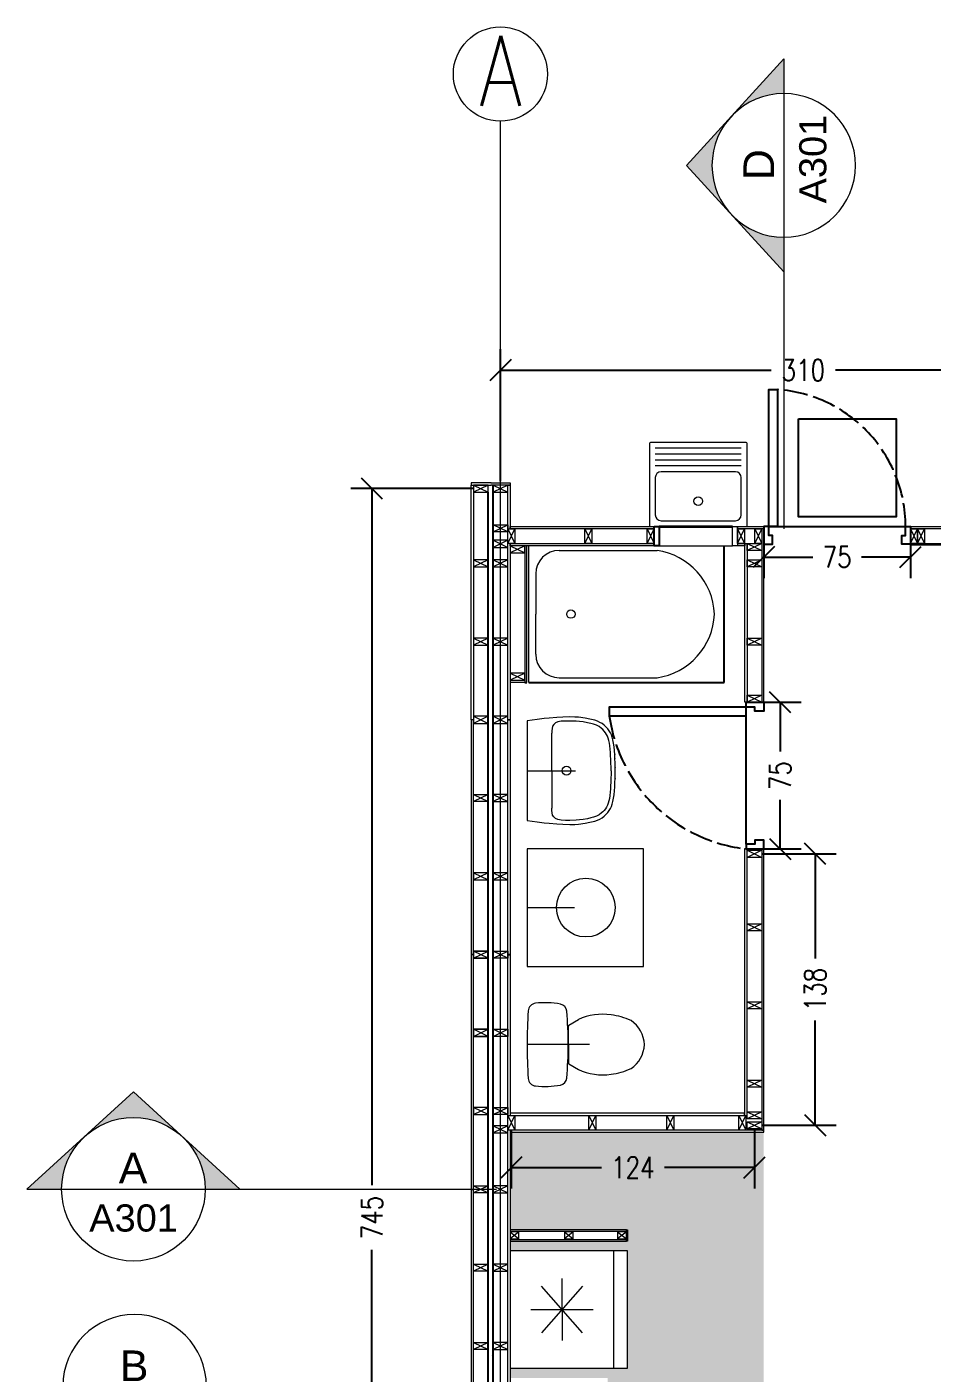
# Model space of a CAD drawing. Header units: millimetres. Extents: x 985 to 3302, y 1117 to 2352.
# Drawn here: x 985 to 1448, y 1663 to 2351 of the extents above; entities that cross this region are included whole.
import ezdxf

# ---------------------------------------------------------------- set-up
doc = ezdxf.new("R2010")
doc.units = ezdxf.units.MM
doc.linetypes.add('ACAD_ISO02W100', pattern=[15, 12, -3])
doc.layers.add('_AUX', color=210, linetype='Continuous', lineweight=18, plot=False)
for name, color, linetype, lineweight in [('A-ANNO-DIMS', 3, 'Continuous', 18), ('A-ANNO-SYMB', 3, 'Continuous', 18), ('A-DETL-MCUT', 4, 'Continuous', 25), ('A-DOOR-FULL', 4, 'Continuous', 25), ('A-ELEV-MBE1', 7, 'Continuous', 35), ('A-ELEV-MBE2', 4, 'Continuous', 25), ('A-FLOR-PATT', 8, 'Continuous', 18), ('A-FURN', 8, 'Continuous', 18), ('A-WALL-STUD', 3, 'Continuous', 18)]:
    doc.layers.add(name, color=color, linetype=linetype, lineweight=lineweight)
doc.styles.add('E-ROMANS', font='romans.shx', dxfattribs={"width": 0.8})
doc.styles.get("Standard").update_dxf_attribs({"font": 'Arial.ttf'})
doc.dimstyles.new('QUOTE', dxfattribs={"dimtxt": 0.18, "dimasz": 0.18, "dimexe": 0.18, "dimexo": 0.0625, "dimgap": 0.09, "dimtad": 0, "dimdec": 4, "dimzin": 0, "dimdsep": 46, "dimtxsty": 'E-ROMANS', "dimblk": 'OBLIQUE', "dimblk1": 'OBLIQUE', "dimblk2": 'OBLIQUE', "dimcen": 0.09, "dimadec": 0, "dimazin": 0, "dimtfac": 1, "dimtdec": 4, "dimtofl": 0, "dimtmove": 0, "dimatfit": 3, "dimldrblk": 'OBLIQUE', "dimfxl": 1, "dimtolj": 1, "dimtzin": 0, "dimarcsym": 0})

# ---------------------------------------------------------------- blocks, each defined once
blk = doc.blocks.new('Sezioni')
h = blk.add_hatch(color=256)
h.dxf.hatch_style = 1
h.paths.add_polyline_path([(52520.8, 47455.1), (52264, 47220.9), (52417.6, 47220.9, -0.210523)])
h.paths.add_polyline_path([(52735.1, 47651.7), (52520.8, 47455.1, -0.388338), (52949.4, 47455.1)])
h.paths.add_polyline_path([(52949.4, 47455.1, -0.210523), (53052.6, 47220.9), (53206.2, 47220.9)])
blk.add_lwpolyline([(52264, 47220.9), (53206.2, 47220.9), (52735.1, 47651.7)], close=True)
blk.add_circle((52735.1, 47220.9), 317.5)
blk = doc.blocks.new('_Oblique')
at = {"color": 0, "linetype": 'ByBlock', "lineweight": -2}
blk.add_line((-0.5, -0.5), (0.5, 0.5), dxfattribs=at)
blk = doc.blocks.new('*D140')
at = {"layer": 'A-ANNO-DIMS', "color": 0, "lineweight": -2, "transparency": 16777216}
for p, q in [((1361.12, 1928.36), (1399.2, 1928.36)), ((1388.4, 1928.36), (1388.4, 1874.83)), ((1388.4, 1789.52), (1388.4, 1843.05)), ((1361.12, 1789.52), (1399.2, 1789.52))]:
    blk.add_line(p, q, dxfattribs=at)
at = {"layer": 'A-ANNO-DIMS', "color": 0, "lineweight": -2, "transparency": 16777216, "xscale": 10.8, "yscale": 10.8, "zscale": 10.8}
for p, rotation in [((1388.4, 1928.36), 90), ((1388.4, 1789.52), 270)]:
    blk.add_blockref('_Oblique', p, dxfattribs=dict(at, rotation=rotation))
at = {"layer": 'A-ANNO-DIMS', "color": 0, "transparency": 16777216, "insert": (1388.4, 1858.94), "char_height": 10.8, "attachment_point": 5, "rotation": 90, "style": 'E-ROMANS'}
blk.add_mtext('\\A1;138', dxfattribs=at)
blk = doc.blocks.new('*D131')
at = {"layer": 'A-ANNO-DIMS', "color": 0, "lineweight": -2, "transparency": 16777216}
for p, q in [((1361.42, 2005.93), (1381.31, 2005.93)), ((1370.51, 2005.93), (1370.51, 1980.79)), ((1370.51, 1930.86), (1370.51, 1956)), ((1361.42, 1930.86), (1381.31, 1930.86))]:
    blk.add_line(p, q, dxfattribs=at)
at = {"layer": 'A-ANNO-DIMS', "color": 0, "lineweight": -2, "transparency": 16777216, "xscale": 10.8, "yscale": 10.8, "zscale": 10.8}
for p, rotation in [((1370.51, 2005.93), 90), ((1370.51, 1930.86), 270)]:
    blk.add_blockref('_Oblique', p, dxfattribs=dict(at, rotation=rotation))
at = {"layer": 'A-ANNO-DIMS', "color": 0, "transparency": 16777216, "insert": (1370.51, 1968.39), "char_height": 10.8, "attachment_point": 5, "rotation": 90, "style": 'E-ROMANS'}
blk.add_mtext('\\A1;75', dxfattribs=at)
blk = doc.blocks.new('*D141')
at = {"layer": 'A-ANNO-DIMS', "color": 0, "lineweight": -2, "transparency": 16777216}
for p, q in [((1362.13, 2087.56), (1362.13, 2069.4)), ((1437.2, 2087.56), (1437.2, 2069.4)), ((1362.13, 2080.2), (1387.27, 2080.2)), ((1437.2, 2080.2), (1412.06, 2080.2))]:
    blk.add_line(p, q, dxfattribs=at)
at = {"layer": 'A-ANNO-DIMS', "color": 0, "lineweight": -2, "transparency": 16777216, "xscale": 10.8, "yscale": 10.8, "zscale": 10.8, "rotation": 180}
blk.add_blockref('_Oblique', (1362.13, 2080.2), dxfattribs=at)
at = {"layer": 'A-ANNO-DIMS', "color": 0, "lineweight": -2, "transparency": 16777216, "xscale": 10.8, "yscale": 10.8, "zscale": 10.8}
blk.add_blockref('_Oblique', (1437.2, 2080.2), dxfattribs=at)
at = {"layer": 'A-ANNO-DIMS', "color": 0, "transparency": 16777216, "insert": (1399.66, 2080.2), "char_height": 10.8, "attachment_point": 5, "style": 'E-ROMANS'}
blk.add_mtext('\\A1;75', dxfattribs=at)
blk = doc.blocks.new('*D144')
at = {"layer": 'A-ANNO-DIMS', "color": 0, "lineweight": -2, "transparency": 16777216}
for p, q in [((1213.51, 2115.24), (1150.75, 2115.24)), ((1161.55, 2115.24), (1161.55, 1758.79)), ((1161.55, 1369.32), (1161.55, 1725.77)), ((1213.48, 1369.32), (1150.75, 1369.32))]:
    blk.add_line(p, q, dxfattribs=at)
at = {"layer": 'A-ANNO-DIMS', "color": 0, "lineweight": -2, "transparency": 16777216, "xscale": 10.8, "yscale": 10.8, "zscale": 10.8}
for p, rotation in [((1161.55, 2115.24), 90), ((1161.55, 1369.32), 270)]:
    blk.add_blockref('_Oblique', p, dxfattribs=dict(at, rotation=rotation))
at = {"layer": 'A-ANNO-DIMS', "color": 0, "transparency": 16777216, "insert": (1161.55, 1742.28), "char_height": 10.8, "attachment_point": 5, "rotation": 90, "style": 'E-ROMANS'}
blk.add_mtext('\\A1;745', dxfattribs=at)
blk = doc.blocks.new('*D145')
at = {"layer": 'A-ANNO-DIMS', "color": 0, "lineweight": -2, "transparency": 16777216}
for p, q in [((1227.35, 2118.99), (1227.35, 2186.6)), ((1537.34, 2096.66), (1537.34, 2186.6)), ((1227.35, 2175.8), (1365.84, 2175.8)), ((1537.34, 2175.8), (1398.85, 2175.8))]:
    blk.add_line(p, q, dxfattribs=at)
at = {"layer": 'A-ANNO-DIMS', "color": 0, "lineweight": -2, "transparency": 16777216, "xscale": 10.8, "yscale": 10.8, "zscale": 10.8, "rotation": 180}
blk.add_blockref('_Oblique', (1227.35, 2175.8), dxfattribs=at)
at = {"layer": 'A-ANNO-DIMS', "color": 0, "lineweight": -2, "transparency": 16777216, "xscale": 10.8, "yscale": 10.8, "zscale": 10.8}
blk.add_blockref('_Oblique', (1537.34, 2175.8), dxfattribs=at)
at = {"layer": 'A-ANNO-DIMS', "color": 0, "transparency": 16777216, "insert": (1382.35, 2175.8), "char_height": 10.8, "attachment_point": 5, "style": 'E-ROMANS'}
blk.add_mtext('\\A1;310', dxfattribs=at)
blk = doc.blocks.new('*D146')
at = {"layer": 'A-ANNO-DIMS', "color": 0, "lineweight": -2, "transparency": 16777216}
for p, q in [((1232.9, 1787.02), (1232.9, 1757.08)), ((1357.37, 1787.02), (1357.37, 1757.08)), ((1232.9, 1767.88), (1279.04, 1767.88)), ((1357.37, 1767.88), (1311.23, 1767.88))]:
    blk.add_line(p, q, dxfattribs=at)
at = {"layer": 'A-ANNO-DIMS', "color": 0, "lineweight": -2, "transparency": 16777216, "xscale": 10.8, "yscale": 10.8, "zscale": 10.8, "rotation": 180}
blk.add_blockref('_Oblique', (1232.9, 1767.88), dxfattribs=at)
at = {"layer": 'A-ANNO-DIMS', "color": 0, "lineweight": -2, "transparency": 16777216, "xscale": 10.8, "yscale": 10.8, "zscale": 10.8}
blk.add_blockref('_Oblique', (1357.37, 1767.88), dxfattribs=at)
at = {"layer": 'A-ANNO-DIMS', "color": 0, "transparency": 16777216, "insert": (1295.14, 1767.88), "char_height": 10.8, "attachment_point": 5, "style": 'E-ROMANS'}
blk.add_mtext('\\A1;124', dxfattribs=at)

msp = doc.modelspace()

# ---------------------------------------------------------------- hatches: boundary and pattern name
at = {"layer": 'A-FLOR-PATT'}
h = msp.add_hatch(dxfattribs=at)
h.set_pattern_fill('DOTS', color=0, scale=2.001937, style=0)
h.set_pattern_definition([(0, (-44566.756, -932.0645), (1.58903716, 3.17807433), [0, -3.17807433])])
h.paths.add_polyline_path([(1362.1263, 1786.01835), (1232.30098, 1786.01823), (1232.30105, 1735.97005), (1292.41281, 1735.97005), (1292.41281, 1730.26262), (1232.30099, 1730.26261), (1232.30099, 1484.92804), (1282.3494, 1484.92735), (1282.3494, 1404.85058), (1362.1263, 1404.85058)])
h.paths.add_polyline_path([(1237.30583, 1560.00066), (1297.36393, 1560.00066), (1297.36393, 1620.05876), (1237.30583, 1620.05876)], flags=16)
h.paths.add_polyline_path([(1282.29398, 1660.19469), (1232.30099, 1660.19469), (1232.30099, 1625.06468), (1282.29398, 1625.06468)], flags=16)
h.paths.add_polyline_path([(1292.35909, 1725.25763), (1232.301, 1725.25763), (1232.301, 1665.19953), (1292.35909, 1665.19953)], flags=16)
h.paths.add_polyline_path([(1282.34829, 1554.99582), (1232.30104, 1554.99582), (1232.30104, 1484.92804), (1282.34829, 1484.92804)], flags=16)

# ---------------------------------------------------------------- linework, layer by layer
at = {"layer": '_AUX', "color": 0}
msp.add_lwpolyline([(1292.35909, 1725.25763), (1232.301, 1725.25763), (1232.301, 1665.19953), (1292.35909, 1665.19953)], close=True, dxfattribs=at)
at = {"layer": 'A-ANNO-SYMB'}
for p, q in [((1227.34612, 1168.67105), (1227.34612, 2303.21155)), ((1372.35351, 2245.15753), (1372.35351, 2094.71614)), ((1074.91539, 1756.7459), (1225.35678, 1756.7459))]:
    msp.add_line(p, q, dxfattribs=at)
at = {"layer": 'A-ANNO-SYMB', "color": 7, "ltscale": 0.25}
msp.add_line((1304.07073, 2095.81824), (1353.11818, 2095.81824), dxfattribs=at)
at = {"layer": 'A-ANNO-SYMB', "color": 7}
for p, q in [((1239.80715, 2086.00875), (1239.80741, 2015.93886)), ((1240.82741, 2015.93886), (1240.82741, 2086.00876)), ((1308.57555, 2086.00876), (1346.11186, 2086.00876)), ((1239.80741, 2015.93886), (1232.30126, 2015.93886)), ((1231.09989, 1756.69047), (1231.09962, 1876.80667)), ((1232.30078, 1876.80667), (1232.30096, 1794.52708)), ((1232.30098, 1787.01982), (1232.30101, 1671.60877))]:
    msp.add_line(p, q, dxfattribs=at)
for points in [[(1212.2977, 1996.92269), (1212.30127, 2117.04145), (1213.50243, 2117.04142), (1213.49886, 1996.92266)], [(1346.11146, 2095.81824), (1348.61388, 2095.81824), (1348.61428, 2086.00876), (1346.11186, 2086.00876)], [(1362.1269, 2094.71722), (1361.12593, 2094.71722), (1361.12643, 2005.93129), (1362.12697, 2005.93124)], [(1542.10022, 2095.81825), (1542.10022, 2094.71718), (1437.19999, 2094.71718), (1437.19999, 2095.81825)], [(1353.61872, 2087.20992), (1353.61831, 2005.93129), (1352.41715, 2005.93129), (1352.41715, 2087.20992)], [(1437.19999, 2087.20992), (1533.59199, 2087.20992), (1533.59199, 2086.20895), (1437.19999, 2086.20895)], [(1213.49511, 1876.80782), (1213.49886, 1996.92401), (1212.2977, 1996.92405), (1212.29395, 1876.80785)], [(1231.09989, 1876.80667), (1231.09962, 1996.92286), (1232.30078, 1996.92286), (1232.30105, 1876.80667)], [(1353.61832, 1930.85863), (1352.19503, 1930.85856), (1352.19601, 1794.52649), (1353.61859, 1794.52676)], [(1361.12559, 1787.01907), (1362.1263, 1787.01907), (1362.12662, 1930.85863), (1361.12559, 1930.85863)], [(1213.49162, 1756.69162), (1213.49537, 1876.80782), (1212.29421, 1876.80785), (1212.29046, 1756.69166)], [(1352.19601, 1794.52662), (1352.19601, 1795.72802), (1232.30032, 1795.72795), (1232.30078, 1794.52662)], [(1362.1263, 1786.01835), (1362.1263, 1787.01907), (1232.30103, 1787.01926), (1232.30103, 1786.01823)], [(1213.4882, 1636.57543), (1213.49162, 1756.69162), (1212.29046, 1756.69166), (1212.28704, 1636.57546)], [(1291.81223, 1730.26264), (1291.81223, 1735.96995), (1292.41281, 1735.96995), (1292.41281, 1730.26262)]]:
    msp.add_lwpolyline(points, close=True, dxfattribs=at)
for points in [[(1222.51279, 2118.14648), (1212.30069, 2118.1466), (1212.30068, 2117.04553), (1222.51278, 2117.04542)], [(1222.4915, 2118.1415), (1232.30052, 2118.1415), (1232.30052, 2117.04043), (1222.4915, 2117.04043)], [(1232.30114, 2086.71823), (1232.3013, 1996.92286), (1231.10014, 1996.92286), (1231.09992, 2117.04043), (1232.30108, 2117.04043), (1232.30112, 2094.71718)], [(1306.07277, 2094.71708), (1232.30093, 2094.71718), (1232.30093, 2095.81824), (1306.07273, 2095.81827)], [(1362.12737, 2095.81757), (1362.12738, 2094.71718), (1348.61393, 2094.71718), (1348.61388, 2095.81824), (1362.12737, 2095.81838)], [(1306.07313, 2086.00876), (1232.30095, 2086.00876), (1232.30095, 2087.20992), (1306.07308, 2087.20982)], [(1348.61388, 2087.20992), (1352.41715, 2087.20992), (1352.41715, 2086.00876), (1348.61428, 2086.00881)], [(1232.30101, 1671.60877), (1232.30099, 1636.57428), (1231.09983, 1636.57428), (1231.09988, 1759.19305)], [(1232.30105, 1735.36937), (1291.81223, 1735.36939), (1291.81223, 1735.96997), (1232.30105, 1735.97005)], [(1232.30105, 1730.26439), (1291.81223, 1730.26441), (1291.81223, 1730.86499), (1232.30105, 1730.86507)]]:
    msp.add_lwpolyline(points, dxfattribs=at)
at = {"layer": 'A-ANNO-SYMB'}
msp.add_circle((1227.34612, 2327.32577), 24.11422, dxfattribs=at)
at = {"layer": 'A-DETL-MCUT'}
for p, q in [((1364.62979, 2095.81757), (1434.69757, 2095.81757)), ((1341.82774, 2016.00876), (1341.82774, 2086.00876)), ((1239.80741, 2015.93886), (1240.82741, 2015.93886)), ((1241.82774, 2016.00876), (1341.82774, 2016.00876))]:
    msp.add_line(p, q, dxfattribs=at)
at = {"layer": 'A-DETL-MCUT', "color": 0}
msp.add_line((1231.09962, 1876.80667), (1232.30078, 1876.80667), dxfattribs=at)
at = {"layer": 'A-DETL-MCUT'}
msp.add_lwpolyline([(1306.07273, 2095.81827), (1308.57515, 2095.81827), (1308.57555, 2086.00876), (1306.07313, 2086.00876)], close=True, dxfattribs=at)
at = {"layer": 'A-DOOR-FULL'}
msp.add_line((1353.11825, 1933.36105), (1353.11825, 2003.42883), dxfattribs=at)
for points in [[(1369.13415, 2165.88535), (1369.13415, 2095.81757), (1364.62979, 2095.81757), (1364.62979, 2165.88535), (1369.13415, 2165.88535)], [(1364.62979, 2095.81757), (1362.12737, 2095.81757), (1362.12737, 2086.80886), (1366.63173, 2086.80886), (1366.63173, 2091.31321), (1364.62979, 2091.31321), (1364.62979, 2095.81757)], [(1434.69757, 2095.81757), (1437.19999, 2095.81757), (1437.19999, 2086.80886), (1432.69564, 2086.80886), (1432.69564, 2091.31321), (1434.69757, 2091.31321), (1434.69757, 2095.81757)], [(1353.11825, 2003.42883), (1353.11825, 2005.93125), (1362.12697, 2005.93125), (1362.12697, 2001.42689), (1357.62261, 2001.42689), (1357.62261, 2003.42883), (1353.11825, 2003.42883)], [(1283.05047, 1998.92447), (1353.11825, 1998.92447), (1353.11825, 2003.42883), (1283.05047, 2003.42883), (1283.05047, 1998.92447)], [(1353.11825, 1933.36105), (1353.11825, 1930.85863), (1362.12697, 1930.85863), (1362.12697, 1935.36299), (1357.62261, 1935.36299), (1357.62261, 1933.36105), (1353.11825, 1933.36105)]]:
    msp.add_lwpolyline(points, dxfattribs=at)
at = {"layer": 'A-DOOR-FULL', "linetype": 'ACAD_ISO02W100'}
for centre, radius, start, end in [((1364.36167, 2095.71146), 70.33599, 0.08643498, 86.10933947), ((1361.90146, 2010.06007), 79.6334, 188.03834438, 264.02953444)]:
    msp.add_arc(centre, radius, start, end, dxfattribs=at)
at = {"layer": 'A-ELEV-MBE1', "color": 0}
for p, q in [((1308.57515, 2095.81824), (1346.11146, 2095.81978)), ((1222.54135, 1671.60837), (1222.54135, 1671.60877))]:
    msp.add_line(p, q, dxfattribs=at)
at = {"layer": 'A-ELEV-MBE2'}
for p, q in [((1223.59238, 1758.49222), (1223.59266, 2117.04043)), ((1220.98841, 1371.1188), (1221.00959, 2113.43772)), ((1223.59257, 1366.31325), (1223.59257, 1758.49213))]:
    msp.add_line(p, q, dxfattribs=at)
msp.add_lwpolyline([(1379.82678, 2150.8715), (1429.87519, 2150.8715), (1429.87519, 2100.82309), (1379.82678, 2100.82309), (1379.82678, 2150.8715)], dxfattribs=at)
at = {"layer": 'A-FURN', "ltscale": 0.25}
for p, q in [((1303.57025, 2138.3594), (1303.57025, 2096.31873)), ((1353.11818, 2138.85988), (1304.07073, 2138.85988)), ((1350.61576, 2135.85698), (1306.57315, 2135.85698)), ((1353.61866, 2096.31873), (1353.61866, 2138.3594)), ((1350.61576, 2132.85407), (1306.57315, 2132.85407)), ((1350.61576, 2129.85117), (1306.57315, 2129.85117)), ((1350.61576, 2126.84826), (1306.57315, 2126.84826)), ((1347.61285, 2123.84536), (1309.57606, 2123.84536)), ((1306.57315, 2120.84245), (1306.57315, 2101.82405)), ((1350.61576, 2101.82405), (1350.61576, 2120.84245)), ((1309.57606, 2098.82115), (1347.61285, 2098.82115))]:
    msp.add_line(p, q, dxfattribs=at)
at = {"layer": 'A-FURN'}
for p, q in [((1241.82774, 2016.00876), (1241.82774, 2086.00876)), ((1257.40358, 2083.5786), (1307.49896, 2083.5786)), ((1245.40358, 2071.5786), (1245.40358, 2051.00876)), ((1245.40358, 2030.43891), (1245.40358, 2051.00876)), ((1257.40358, 2018.43891), (1307.49896, 2018.43891)), ((1249.79164, 1997.57332), (1246.1794, 1997.12958)), ((1252.2831, 1997.82742), (1249.79164, 1997.57332)), ((1256.1314, 1998.13714), (1252.2831, 1997.82742)), ((1259.24783, 1998.31468), (1256.1314, 1998.13714)), ((1262.93348, 1998.42307), (1259.24783, 1998.31468)), ((1265.39488, 1998.35936), (1262.93348, 1998.42307)), ((1267.35788, 1998.21637), (1265.39488, 1998.35936)), ((1270.7634, 1997.77296), (1267.35788, 1998.21637)), ((1273.16967, 1997.30722), (1270.7634, 1997.77296)), ((1246.1794, 1997.12958), (1241.00939, 1996.37529)), ((1241.00939, 1996.37529), (1241.00939, 1970.89739)), ((1253.65276, 1991.26787), (1253.62159, 1990.01924)), ((1253.74075, 1992.45844), (1253.65276, 1991.26787)), ((1254.0462, 1993.64719), (1253.74075, 1992.45844)), ((1254.60898, 1994.58172), (1254.0462, 1993.64719)), ((1255.4433, 1995.3579), (1254.60898, 1994.58172)), ((1256.63343, 1995.92021), (1255.4433, 1995.3579)), ((1258.42113, 1996.15688), (1256.63343, 1995.92021)), ((1260.71274, 1996.29795), (1258.42113, 1996.15688)), ((1262.92058, 1996.32199), (1260.71274, 1996.29795)), ((1266.01793, 1996.21689), (1262.92058, 1996.32199)), ((1267.83836, 1996.05604), (1266.01793, 1996.21689)), ((1269.69991, 1995.81475), (1267.83836, 1996.05604)), ((1271.82832, 1995.4421), (1269.69991, 1995.81475)), ((1273.51758, 1995.07121), (1271.82832, 1995.4421)), ((1275.57595, 1996.70933), (1273.16967, 1997.30722)), ((1275.04946, 1994.67586), (1273.51758, 1995.07121)), ((1276.54035, 1994.14414), (1275.04946, 1994.67586)), ((1276.94674, 1996.24849), (1275.57595, 1996.70933)), ((1277.81146, 1993.48088), (1276.54035, 1994.14414)), ((1278.27098, 1995.63407), (1276.94674, 1996.24849)), ((1279.14328, 1992.52636), (1277.81146, 1993.48088)), ((1279.36935, 1994.97601), (1278.27098, 1995.63407)), ((1279.81964, 1991.91007), (1279.14328, 1992.52636)), ((1280.42043, 1994.1935), (1279.36935, 1994.97601)), ((1280.49249, 1991.17962), (1279.81964, 1991.91007)), ((1281.51015, 1993.18441), (1280.42043, 1994.1935)), ((1281.1285, 1990.34421), (1280.49249, 1991.17962)), ((1282.32348, 1992.25624), (1281.51015, 1993.18441)), ((1283.03853, 1991.26453), (1282.32348, 1992.25624)), ((1283.65465, 1990.21547), (1283.03853, 1991.26453)), ((1253.62159, 1970.89739), (1253.62159, 1990.01924)), ((1281.66787, 1989.47562), (1281.1285, 1990.34421)), ((1282.13407, 1988.53646), (1281.66787, 1989.47562)), ((1282.52034, 1987.51885), (1282.13407, 1988.53646)), ((1282.83056, 1986.33798), (1282.52034, 1987.51885)), ((1283.07393, 1985.04811), (1282.83056, 1986.33798)), ((1283.30617, 1983.56705), (1283.07393, 1985.04811)), ((1284.13368, 1989.20004), (1283.65465, 1990.21547)), ((1284.57594, 1987.9794), (1284.13368, 1989.20004)), ((1284.8967, 1986.72046), (1284.57594, 1987.9794)), ((1285.20938, 1985.02513), (1284.8967, 1986.72046)), ((1285.47843, 1983.17145), (1285.20938, 1985.02513)), ((1283.5047, 1981.93352), (1283.30617, 1983.56705)), ((1283.65118, 1980.18363), (1283.5047, 1981.93352)), ((1283.74647, 1978.55941), (1283.65118, 1980.18363)), ((1283.83233, 1976.72202), (1283.74647, 1978.55941)), ((1283.89825, 1974.76307), (1283.83233, 1976.72202)), ((1285.68536, 1981.17804), (1285.47843, 1983.17145)), ((1285.82323, 1979.08279), (1285.68536, 1981.17804)), ((1285.92351, 1977.03044), (1285.82084, 1979.12456)), ((1286.00091, 1974.7705), (1285.92198, 1977.06703)), ((1241.00939, 1970.89739), (1241.00939, 1945.4195)), ((1241.00939, 1970.89739), (1265.78743, 1970.89739)), ((1253.62159, 1970.89739), (1253.62159, 1951.77555)), ((1283.93999, 1972.63203), (1283.89825, 1974.76307)), ((1283.95092, 1970.89739), (1283.93999, 1972.63203)), ((1283.95092, 1970.89739), (1283.93999, 1969.16276)), ((1286.04467, 1972.41981), (1285.99987, 1974.80956)), ((1286.05291, 1970.89739), (1286.04427, 1972.4528)), ((1286.04436, 1969.35848), (1286.05291, 1970.89739)), ((1283.74647, 1963.23538), (1283.65118, 1961.61116)), ((1283.83233, 1965.07277), (1283.74647, 1963.23538)), ((1283.89825, 1967.03171), (1283.83233, 1965.07277)), ((1283.93999, 1969.16276), (1283.89825, 1967.03171)), ((1285.82084, 1962.67023), (1285.92351, 1964.76434)), ((1285.92198, 1964.72775), (1286.00091, 1967.02428)), ((1285.99987, 1966.98523), (1286.04436, 1969.35848)), ((1283.07393, 1956.74668), (1282.83056, 1955.4568)), ((1283.30617, 1958.22774), (1283.07393, 1956.74668)), ((1283.5047, 1959.86126), (1283.30617, 1958.22774)), ((1283.65118, 1961.61116), (1283.5047, 1959.86126)), ((1284.8967, 1955.07433), (1285.20938, 1956.76966)), ((1285.20938, 1956.76966), (1285.47843, 1958.62333)), ((1285.47843, 1958.62333), (1285.68536, 1960.61675)), ((1285.68536, 1960.61675), (1285.82323, 1962.71199)), ((1253.65276, 1950.52691), (1253.62159, 1951.77555)), ((1253.74075, 1949.33635), (1253.65276, 1950.52691)), ((1254.0462, 1948.14759), (1253.74075, 1949.33635)), ((1279.14328, 1949.26843), (1277.81146, 1948.31391)), ((1279.81964, 1949.88471), (1279.14328, 1949.26843)), ((1280.49249, 1950.61517), (1279.81964, 1949.88471)), ((1281.1285, 1951.45057), (1280.49249, 1950.61517)), ((1281.66787, 1952.31916), (1281.1285, 1951.45057)), ((1281.51015, 1948.61038), (1282.32348, 1949.53855)), ((1282.13407, 1953.25833), (1281.66787, 1952.31916)), ((1282.52034, 1954.27593), (1282.13407, 1953.25833)), ((1282.32348, 1949.53855), (1283.03853, 1950.53026)), ((1282.83056, 1955.4568), (1282.52034, 1954.27593)), ((1283.03853, 1950.53026), (1283.65465, 1951.57932)), ((1283.65465, 1951.57932), (1284.13368, 1952.59475)), ((1284.13368, 1952.59475), (1284.57594, 1953.81539)), ((1284.57594, 1953.81539), (1284.8967, 1955.07433)), ((1241.00939, 1945.4195), (1246.1794, 1944.6652)), ((1246.1794, 1944.6652), (1249.79164, 1944.22146)), ((1249.79164, 1944.22146), (1252.2831, 1943.96736)), ((1252.2831, 1943.96736), (1256.1314, 1943.65765)), ((1254.60898, 1947.21306), (1254.0462, 1948.14759)), ((1255.4433, 1946.43689), (1254.60898, 1947.21306)), ((1256.63343, 1945.87457), (1255.4433, 1946.43689)), ((1256.1314, 1943.65765), (1259.24783, 1943.48011)), ((1258.42113, 1945.63791), (1256.63343, 1945.87457)), ((1260.71274, 1945.49684), (1258.42113, 1945.63791)), ((1259.24783, 1943.48011), (1262.93348, 1943.37172)), ((1262.92058, 1945.4728), (1260.71274, 1945.49684)), ((1266.01793, 1945.5779), (1262.92058, 1945.4728)), ((1262.93348, 1943.37172), (1265.39488, 1943.43543)), ((1265.39488, 1943.43543), (1267.35788, 1943.57842)), ((1267.83836, 1945.73875), (1266.01793, 1945.5779)), ((1267.35788, 1943.57842), (1270.7634, 1944.02183)), ((1269.69991, 1945.98003), (1267.83836, 1945.73875)), ((1271.82832, 1946.35268), (1269.69991, 1945.98003)), ((1270.7634, 1944.02183), (1273.16967, 1944.48756)), ((1273.51758, 1946.72358), (1271.82832, 1946.35268)), ((1273.16967, 1944.48756), (1275.57595, 1945.08546)), ((1275.04946, 1947.11893), (1273.51758, 1946.72358)), ((1276.54035, 1947.65065), (1275.04946, 1947.11893)), ((1275.57595, 1945.08546), (1276.94674, 1945.5463)), ((1277.81146, 1948.31391), (1276.54035, 1947.65065)), ((1276.94674, 1945.5463), (1278.27098, 1946.16072)), ((1278.27098, 1946.16072), (1279.36935, 1946.81878)), ((1279.36935, 1946.81878), (1280.42043, 1947.60129)), ((1280.42043, 1947.60129), (1281.51015, 1948.61038)), ((1262.12164, 1830.76183), (1262.12164, 1840.22128)), ((1262.38699, 1840.66309), (1267.22333, 1843.58649)), ((1272.93424, 1830.76183), (1241.00939, 1830.76183)), ((1262.12164, 1830.76183), (1262.12164, 1821.30238)), ((1262.38699, 1820.86058), (1267.22333, 1817.93718)), ((1232.30099, 1725.25763), (1232.30099, 1665.19953)), ((1292.35909, 1725.25763), (1232.30099, 1725.25763)), ((1285.41024, 1665.19953), (1285.41024, 1725.25763)), ((1292.35909, 1665.19953), (1292.35909, 1725.25763)), ((1258.85561, 1695.22858), (1258.85561, 1711.11642)), ((1269.38036, 1683.32677), (1248.33086, 1707.1304)), ((1269.38036, 1707.1304), (1248.33086, 1683.32677)), ((1242.96777, 1695.22858), (1274.74345, 1695.22858)), ((1258.85561, 1695.22858), (1258.85561, 1679.34074)), ((1232.30099, 1665.19953), (1292.35909, 1665.19953))]:
    msp.add_line(p, q, dxfattribs=at)
for points in [[(1241.00939, 1930.85866), (1241.00939, 1870.80056), (1300.567, 1870.80056), (1300.567, 1930.85866), (1241.00939, 1930.85866)], [(1241.00939, 1900.82961), (1265.22621, 1900.82961)]]:
    msp.add_lwpolyline(points, dxfattribs=at)
at = {"layer": 'A-FURN', "ltscale": 0.25}
msp.add_circle((1328.59446, 2108.83083), 2.23727, dxfattribs=at)
at = {"layer": 'A-FURN'}
for centre, radius in [((1263.40358, 2051.00876), 2.1256), ((1261.16171, 1970.89739), 2.28362), ((1271.03844, 1900.82961), 15.01452)]:
    msp.add_circle(centre, radius, dxfattribs=at)
at = {"layer": 'A-FURN', "ltscale": 0.25}
for centre, radius, start, end in [((1304.07073, 2138.3594), 0.50048, 90, 180), ((1353.11818, 2138.3594), 0.50048, 0, 90), ((1309.57606, 2120.84245), 3.0029, 90, 180), ((1347.61285, 2120.84245), 3.0029, 0, 90), ((1309.57606, 2101.82405), 3.0029, 180, 270), ((1347.61285, 2101.82405), 3.0029, 270, 0)]:
    msp.add_arc(centre, radius, start, end, dxfattribs=at)
at = {"layer": 'A-FURN', "color": 0, "ltscale": 0.25}
for centre, start, end in [((1304.07073, 2096.31873), 180, 270), ((1353.11818, 2096.31873), 270, 0)]:
    msp.add_arc(centre, 0.50048, start, end, dxfattribs=at)
at = {"layer": 'A-FURN'}
for centre, radius, start, end in [((1257.40358, 2071.5786), 12, 90, 180), ((1302.57444, 2049.65408), 34.28008, 2.26479262, 81.74056962), ((1302.57444, 2052.36343), 34.28008, 278.25943038, 357.73520738), ((1257.40358, 2030.43891), 12, 180, 270), ((1288.32025, 1979.2471), 2.50242, 182.8068857, 183.76471809), ((1288.42293, 1977.15299), 2.50242, 181.96839926, 182.8068857), ((1288.50185, 1974.85646), 2.50242, 181.07390386, 181.96839926), ((1288.54665, 1972.46671), 2.50242, 180.31841906, 181.07390387), ((1288.42293, 1964.6418), 2.50242, 177.1931143, 178.03160074), ((1288.50185, 1966.93833), 2.50242, 178.03160074, 178.92609614), ((1288.32025, 1962.54769), 2.50242, 176.23528191, 177.1931143), ((1505.59867, 1830.76183), 264.58929, 176.25541967, 183.74458033), ((1245.76935, 1847.76726), 4.20407, 96.33590177, 176.25541967), ((1250.04393, 1809.26981), 42.93811, 79.25484374, 96.33590177), ((1257.30286, 1847.52138), 4.00387, 4.94027018, 79.25484374), ((1063.41259, 1830.76183), 198.61713, 355.05972982, 4.94027018), ((1279.64668, 1816.24779), 30.02905, 81.79306942, 114.43817502), ((1279.29003, 1810.42823), 35.84311, 65.47557929, 82.5567643), ((1262.62213, 1840.22128), 0.50048, 118.02259538, 180), ((1285.40467, 1830.03548), 15.67965, 2.65515116, 56.02113075), ((1285.40467, 1831.48819), 15.67965, 303.97886925, 357.34484884), ((1262.62213, 1821.30238), 0.50048, 180, 241.97740462), ((1279.29003, 1851.09543), 35.84311, 277.4432357, 294.52442071), ((1245.76935, 1813.7564), 4.20407, 183.74458033, 263.66409823), ((1257.30286, 1814.00229), 4.00387, 280.74515626, 355.05972982), ((1279.64668, 1845.27587), 30.02905, 245.56182498, 278.20693058), ((1250.04393, 1852.25386), 42.93811, 263.66409823, 280.74515626)]:
    msp.add_arc(centre, radius, start, end, dxfattribs=at)
at = {"layer": 'A-WALL-STUD'}
for p, q in [((1221.00969, 2117.0412), (1213.50233, 2113.43793)), ((1213.50243, 2117.04142), (1221.00959, 2113.43772)), ((1231.09992, 2117.04043), (1223.59266, 2113.43694)), ((1223.59266, 2117.04043), (1231.09992, 2113.43694)), ((1231.09962, 2093.16568), (1223.59236, 2096.76916)), ((1223.59236, 2093.16568), (1231.09962, 2096.76916)), ((1231.09996, 2087.20991), (1234.70345, 2094.71718)), ((1231.09996, 2094.71718), (1234.70345, 2087.20991)), ((1270.53767, 2087.20989), (1274.14115, 2094.71716)), ((1270.53767, 2094.71716), (1274.14115, 2087.20989)), ((1302.46929, 2087.20982), (1306.07277, 2094.71708)), ((1302.46929, 2094.71708), (1306.07277, 2087.20982)), ((1348.61388, 2087.20992), (1352.21737, 2094.71718)), ((1348.61388, 2094.71718), (1352.21737, 2087.20992)), ((1357.52244, 2087.20996), (1361.12593, 2094.71723)), ((1357.52244, 2094.71723), (1361.12593, 2087.20996)), ((1437.19999, 2087.20992), (1440.80348, 2094.71718)), ((1437.19999, 2094.71718), (1440.80348, 2087.20992)), ((1440.80348, 2087.20992), (1444.40697, 2094.71718)), ((1440.80348, 2094.71718), (1444.40697, 2087.20992)), ((1231.09962, 2088.76142), (1223.59236, 2085.15793)), ((1223.59236, 2088.76142), (1231.09962, 2085.15793)), ((1353.61871, 2087.20988), (1361.12597, 2083.60639)), ((1361.12597, 2087.20988), (1353.61871, 2083.60639)), ((1239.8084, 2086.00876), (1232.30114, 2082.40527)), ((1232.30114, 2086.00876), (1239.8084, 2082.40527)), ((1221.00874, 2078.80254), (1213.50137, 2075.19927)), ((1213.50147, 2078.80276), (1221.00863, 2075.19905)), ((1231.09962, 2078.80207), (1223.59236, 2075.19858)), ((1223.59236, 2078.80207), (1231.09962, 2075.19858)), ((1353.61847, 2078.80207), (1361.12573, 2075.19858)), ((1361.12573, 2078.80207), (1353.61847, 2075.19858)), ((1221.00725, 2038.76564), (1213.49988, 2035.16237)), ((1213.49998, 2038.76586), (1221.00714, 2035.16216)), ((1221.00757, 2038.76381), (1213.50021, 2035.16054)), ((1213.50031, 2038.76403), (1221.00747, 2035.16032)), ((1231.09962, 2038.76334), (1223.59236, 2035.15985)), ((1223.59236, 2038.76334), (1231.09962, 2035.15985)), ((1353.61847, 2038.76334), (1361.12573, 2035.15985)), ((1361.12573, 2038.76334), (1353.61847, 2035.15985)), ((1239.80741, 2020.7435), (1232.30015, 2017.14002)), ((1232.30015, 2020.7435), (1239.80741, 2017.14002)), ((1353.61917, 2009.53478), (1361.12643, 2005.93129)), ((1361.12643, 2009.53478), (1353.61917, 2005.93129)), ((1221.00608, 1998.72691), (1213.49872, 1995.12364)), ((1213.49882, 1998.72713), (1221.00598, 1995.12342)), ((1231.09962, 1998.72461), (1223.59236, 1995.12112)), ((1223.59236, 1998.72461), (1231.09962, 1995.12112)), ((1221.00501, 1958.68681), (1213.49764, 1955.08354)), ((1213.49775, 1958.68702), (1221.00491, 1955.08332)), ((1231.09962, 1958.68587), (1223.59236, 1955.08239)), ((1223.59236, 1958.68587), (1231.09962, 1955.08239)), ((1353.6183, 1930.15795), (1361.12556, 1926.55446)), ((1361.12556, 1930.15795), (1353.6183, 1926.55446)), ((1221.00376, 1918.64945), (1213.49639, 1915.04618)), ((1213.4965, 1918.64966), (1221.00366, 1915.04596)), ((1231.09962, 1918.64714), (1223.59236, 1915.04366)), ((1223.59236, 1918.64714), (1231.09962, 1915.04366)), ((1353.61832, 1892.62164), (1361.12559, 1889.01815)), ((1361.12559, 1892.62164), (1353.61832, 1889.01815)), ((1213.49523, 1875.00731), (1221.0026, 1878.61058)), ((1213.49532, 1875.00593), (1221.00269, 1878.6092)), ((1221.00249, 1875.00709), (1213.49534, 1878.61079)), ((1221.00258, 1875.00572), (1213.49543, 1878.60942)), ((1231.09962, 1875.00478), (1223.59236, 1878.60827)), ((1223.59236, 1875.00478), (1231.09962, 1878.60827)), ((1353.61832, 1852.58305), (1361.12559, 1848.97956)), ((1361.12559, 1852.58305), (1353.61832, 1848.97956)), ((1213.49407, 1834.96858), (1221.00144, 1838.57184)), ((1213.49416, 1834.9672), (1221.00153, 1838.57047)), ((1221.00133, 1834.96836), (1213.49418, 1838.57206)), ((1221.00142, 1834.96698), (1213.49426, 1838.57069)), ((1231.09962, 1834.96605), (1223.59236, 1838.56954)), ((1223.59236, 1834.96605), (1231.09962, 1838.56954)), ((1353.61832, 1812.54432), (1361.12559, 1808.94083)), ((1361.12559, 1812.54432), (1353.61832, 1808.94083)), ((1213.493, 1794.91717), (1221.00036, 1798.52043)), ((1221.00026, 1794.91695), (1213.4931, 1798.52065)), ((1231.09962, 1794.91602), (1223.59236, 1798.5195)), ((1223.59236, 1794.91602), (1231.09962, 1798.5195)), ((1231.0998, 1787.01982), (1234.70329, 1794.52708)), ((1231.0998, 1794.52708), (1234.70329, 1787.01982)), ((1272.51153, 1787.01936), (1276.11502, 1794.52662)), ((1272.51153, 1794.52662), (1276.11502, 1787.01936)), ((1312.55026, 1787.01936), (1316.15375, 1794.52662)), ((1312.55026, 1794.52662), (1316.15375, 1787.01936)), ((1349.31416, 1787.01923), (1352.91765, 1794.52649)), ((1349.31416, 1794.52649), (1352.91765, 1787.01923)), ((1353.61832, 1791.32336), (1361.12559, 1787.71988)), ((1361.12559, 1791.32336), (1353.61832, 1787.71988)), ((1353.61859, 1796.32805), (1361.12585, 1792.72457)), ((1361.12585, 1796.32805), (1353.61859, 1792.72457)), ((1231.09962, 1789.17468), (1223.59236, 1785.57119)), ((1223.59236, 1789.17468), (1231.09962, 1785.57119)), ((1220.9992, 1758.49315), (1213.49184, 1754.88988)), ((1213.49194, 1758.49337), (1220.9991, 1754.88966)), ((1231.09965, 1758.49222), (1223.59238, 1754.88873)), ((1223.59238, 1758.49222), (1231.09965, 1754.88873)), ((1236.80541, 1734.91892), (1232.30106, 1731.31544)), ((1232.30106, 1734.91892), (1236.80541, 1731.31544)), ((1264.60911, 1734.91893), (1260.10475, 1731.31545)), ((1260.10475, 1734.91893), (1264.60911, 1731.31545)), ((1291.81223, 1734.91891), (1287.30787, 1731.31543)), ((1287.30787, 1734.91891), (1291.81223, 1731.31543)), ((1220.99804, 1718.45442), (1213.49067, 1714.85115)), ((1213.49077, 1718.45463), (1220.99793, 1714.85093)), ((1231.09964, 1718.45348), (1223.59238, 1714.85)), ((1223.59238, 1718.45348), (1231.09964, 1714.85)), ((1220.99687, 1678.41568), (1213.48951, 1674.81242)), ((1213.48961, 1678.4159), (1220.99677, 1674.8122)), ((1231.09963, 1678.41475), (1223.59237, 1674.81127)), ((1223.59237, 1678.41475), (1231.09963, 1674.81127))]:
    msp.add_line(p, q, dxfattribs=at)
for points in [[(1221.00969, 2117.0412), (1213.50243, 2117.04142), (1213.50233, 2113.43793), (1221.00959, 2113.43772)], [(1231.09992, 2117.04043), (1223.59266, 2117.04043), (1223.59266, 2113.43694), (1231.09992, 2113.43694)], [(1231.09962, 2093.16568), (1223.59236, 2093.16568), (1223.59236, 2096.76916), (1231.09962, 2096.76916)], [(1231.09996, 2087.20991), (1231.09996, 2094.71718), (1234.70345, 2094.71718), (1234.70345, 2087.20991)], [(1270.53767, 2087.20989), (1270.53767, 2094.71716), (1274.14115, 2094.71716), (1274.14115, 2087.20989)], [(1302.46929, 2087.20982), (1302.46929, 2094.71708), (1306.07277, 2094.71708), (1306.07277, 2087.20982)], [(1348.61388, 2087.20992), (1348.61388, 2094.71718), (1352.21737, 2094.71718), (1352.21737, 2087.20992)], [(1357.52244, 2087.20996), (1357.52244, 2094.71723), (1361.12593, 2094.71723), (1361.12593, 2087.20996)], [(1437.19999, 2087.20992), (1437.19999, 2094.71718), (1440.80348, 2094.71718), (1440.80348, 2087.20992)], [(1440.80348, 2087.20992), (1440.80348, 2094.71718), (1444.40697, 2094.71718), (1444.40697, 2087.20992)], [(1231.09962, 2088.76142), (1223.59236, 2088.76142), (1223.59236, 2085.15793), (1231.09962, 2085.15793)], [(1353.61871, 2087.20988), (1361.12597, 2087.20988), (1361.12597, 2083.60639), (1353.61871, 2083.60639)], [(1239.8084, 2086.00876), (1232.30114, 2086.00876), (1232.30114, 2082.40527), (1239.8084, 2082.40527)], [(1221.00874, 2078.80254), (1213.50147, 2078.80276), (1213.50137, 2075.19927), (1221.00863, 2075.19905)], [(1231.09962, 2078.80207), (1223.59236, 2078.80207), (1223.59236, 2075.19858), (1231.09962, 2075.19858)], [(1353.61847, 2078.80207), (1361.12573, 2078.80207), (1361.12573, 2075.19858), (1353.61847, 2075.19858)], [(1221.00725, 2038.76564), (1213.49998, 2038.76586), (1213.49988, 2035.16237), (1221.00714, 2035.16216)], [(1221.00757, 2038.76381), (1213.50031, 2038.76403), (1213.50021, 2035.16054), (1221.00747, 2035.16032)], [(1231.09962, 2038.76334), (1223.59236, 2038.76334), (1223.59236, 2035.15985), (1231.09962, 2035.15985)], [(1353.61847, 2038.76334), (1361.12573, 2038.76334), (1361.12573, 2035.15985), (1353.61847, 2035.15985)], [(1239.80741, 2020.7435), (1232.30015, 2020.7435), (1232.30015, 2017.14002), (1239.80741, 2017.14002)], [(1353.61917, 2009.53478), (1361.12643, 2009.53478), (1361.12643, 2005.93129), (1353.61917, 2005.93129)], [(1221.00608, 1998.72691), (1213.49882, 1998.72713), (1213.49872, 1995.12364), (1221.00598, 1995.12342)], [(1231.09962, 1998.72461), (1223.59236, 1998.72461), (1223.59236, 1995.12112), (1231.09962, 1995.12112)], [(1213.49775, 1958.68702), (1221.00501, 1958.68681), (1221.00491, 1955.08332), (1213.49764, 1955.08354)], [(1231.09962, 1958.68587), (1223.59236, 1958.68587), (1223.59236, 1955.08239), (1231.09962, 1955.08239)], [(1353.6183, 1930.15795), (1361.12556, 1930.15795), (1361.12556, 1926.55446), (1353.6183, 1926.55446)], [(1221.00376, 1918.64945), (1213.4965, 1918.64966), (1213.49639, 1915.04618), (1221.00366, 1915.04596)], [(1231.09962, 1918.64714), (1223.59236, 1918.64714), (1223.59236, 1915.04366), (1231.09962, 1915.04366)], [(1353.61832, 1892.62164), (1361.12559, 1892.62164), (1361.12559, 1889.01815), (1353.61832, 1889.01815)], [(1221.00249, 1875.00709), (1213.49523, 1875.00731), (1213.49534, 1878.61079), (1221.0026, 1878.61058)], [(1213.49532, 1875.00593), (1221.00258, 1875.00572), (1221.00269, 1878.6092), (1213.49543, 1878.60942)], [(1231.09962, 1875.00478), (1223.59236, 1875.00478), (1223.59236, 1878.60827), (1231.09962, 1878.60827)], [(1353.61832, 1852.58305), (1361.12559, 1852.58305), (1361.12559, 1848.97956), (1353.61832, 1848.97956)], [(1221.00133, 1834.96836), (1213.49407, 1834.96858), (1213.49418, 1838.57206), (1221.00144, 1838.57184)], [(1213.49416, 1834.9672), (1221.00142, 1834.96698), (1221.00153, 1838.57047), (1213.49426, 1838.57069)], [(1231.09962, 1834.96605), (1223.59236, 1834.96605), (1223.59236, 1838.56954), (1231.09962, 1838.56954)], [(1353.61832, 1812.54432), (1361.12559, 1812.54432), (1361.12559, 1808.94083), (1353.61832, 1808.94083)], [(1213.493, 1794.91717), (1221.00026, 1794.91695), (1221.00036, 1798.52043), (1213.4931, 1798.52065)], [(1231.09962, 1794.91602), (1223.59236, 1794.91602), (1223.59236, 1798.5195), (1231.09962, 1798.5195)], [(1231.0998, 1787.01982), (1231.0998, 1794.52708), (1234.70329, 1794.52708), (1234.70329, 1787.01982)], [(1272.51153, 1787.01936), (1272.51153, 1794.52662), (1276.11502, 1794.52662), (1276.11502, 1787.01936)], [(1312.55026, 1787.01936), (1312.55026, 1794.52662), (1316.15375, 1794.52662), (1316.15375, 1787.01936)], [(1349.31416, 1787.01923), (1349.31416, 1794.52649), (1352.91765, 1794.52649), (1352.91765, 1787.01923)], [(1353.61832, 1791.32336), (1361.12559, 1791.32336), (1361.12559, 1787.71988), (1353.61832, 1787.71988)], [(1353.61859, 1796.32805), (1361.12585, 1796.32805), (1361.12585, 1792.72457), (1353.61859, 1792.72457)], [(1231.09962, 1789.17468), (1223.59236, 1789.17468), (1223.59236, 1785.57119), (1231.09962, 1785.57119)], [(1213.49194, 1758.49337), (1220.9992, 1758.49315), (1220.9991, 1754.88966), (1213.49184, 1754.88988)], [(1231.09965, 1758.49222), (1223.59238, 1758.49222), (1223.59238, 1754.88873), (1231.09965, 1754.88873)], [(1236.80541, 1734.91892), (1232.30106, 1734.91892), (1232.30106, 1731.31544), (1236.80541, 1731.31544)], [(1264.60911, 1734.91893), (1260.10475, 1734.91893), (1260.10475, 1731.31545), (1264.60911, 1731.31545)], [(1291.81223, 1734.91891), (1287.30787, 1734.91891), (1287.30787, 1731.31543), (1291.81223, 1731.31543)], [(1213.49077, 1718.45463), (1220.99804, 1718.45442), (1220.99793, 1714.85093), (1213.49067, 1714.85115)], [(1231.09964, 1718.45348), (1223.59238, 1718.45348), (1223.59238, 1714.85), (1231.09964, 1714.85)], [(1213.48961, 1678.4159), (1220.99687, 1678.41568), (1220.99677, 1674.8122), (1213.48951, 1674.81242)], [(1231.09963, 1678.41475), (1223.59237, 1678.41475), (1223.59237, 1674.81127), (1231.09963, 1674.81127)]]:
    msp.add_lwpolyline(points, close=True, dxfattribs=at)

# ---------------------------------------------------------------- block references
at = {"layer": 'A-ANNO-SYMB', "yscale": 0.1157241476674715, "zscale": 0.1157241476674715}
for p, xscale, rotation in [((6836.94672, 8383.30091), -0.1157241476674715, 90), ((-5046.97598, 7137.9584), -0.1157241476674716, 179.8362413498016)]:
    msp.add_blockref('Sezioni', p, dxfattribs=dict(at, xscale=xscale, rotation=rotation))
at = {"layer": 'A-ANNO-SYMB', "xscale": 0.1157241476674715, "yscale": 0.1157241476674715, "zscale": 0.1157241476674715}
msp.add_blockref('Sezioni', (-5063.22798, -3707.84731), dxfattribs=at)

# ---------------------------------------------------------------- texts
at = {"layer": 'A-ANNO-SYMB'}
for s, height, rotation, p in [('A301', 13.906074, 90, (1394.16303, 2261.12693)), ('D', 15.67946, 90, (1367.3947, 2273.07749)), ('B', 15.67946, 359.83624135, (1032.54691, 1658.60091))]:
    msp.add_text(s, height=height, rotation=rotation, dxfattribs=at).set_placement(p)
for s, height, p in [('A', 15.67946, (1031.99185, 1759.80933)), ('A301', 13.906074, (1016.88845, 1735.10038))]:
    msp.add_text(s, height=height, dxfattribs=at).set_placement(p)
at = {"layer": 'A-ANNO-SYMB', "insert": (1216.38548, 2346.91175), "char_height": 35.90383, "attachment_point": 1, "style": 'E-ROMANS'}
msp.add_mtext_dynamic_manual_height_columns('A', width=37.201034, gutter_width=2.5, heights=[0], dxfattribs=at)

# ---------------------------------------------------------------- dimensions: what is measured, and where the dimension line sits
at = {"layer": 'A-ANNO-DIMS'}
for base, p1, p2, text, picture, middle in [((1537.34415, 2175.80251), (1227.34629, 2115.23869), (1537.34415, 2092.91446), '310', '*D145', (1382.34522, 2175.80251)), ((1357.37195, 1767.87521), (1232.90155, 1790.77345), (1357.37195, 1790.77345), '124', '*D146', (1295.13675, 1767.87521))]:
    dim = msp.add_linear_dim(base=base, p1=p1, p2=p2, text=text, dimstyle='QUOTE', override={"dimscale": 60}, dxfattribs=at)
    dim.commit()
    dim.dimension.update_dxf_attribs({"geometry": picture, "text_midpoint": middle})
dim = msp.add_linear_dim(base=(1161.55479, 2115.23957), p1=(1217.2347, 1369.31717), p2=(1217.25601, 2115.23957), angle=90, text='745', dimstyle='QUOTE', override={"dimscale": 60}, dxfattribs=at)
dim.commit()
dim.dimension.update_dxf_attribs({"geometry": '*D144', "text_midpoint": (1161.55479, 1742.27837)})
dim = msp.add_linear_dim(base=(1437.19999, 2080.20087), p1=(1362.12737, 2091.31321), p2=(1437.19999, 2091.31321), text='75', dimstyle='QUOTE', override={"dimscale": 60}, dxfattribs=at)
dim.commit()
dim.dimension.update_dxf_attribs({"geometry": '*D141', "text_midpoint": (1399.66368, 2080.20087), "dimtype": 160})
for base, p1, p2, text, picture, middle in [((1370.50853, 2005.93129), (1357.66821, 1930.85863), (1357.66821, 2005.93129), '75', '*D131', (1370.50853, 1968.39496)), ((1388.40066, 1789.52162), (1357.37193, 1928.35621), (1357.37195, 1789.52162), '138', '*D140', (1388.40066, 1858.93891))]:
    dim = msp.add_linear_dim(base=base, p1=p1, p2=p2, angle=90, text=text, dimstyle='QUOTE', override={"dimscale": 60}, dxfattribs=at)
    dim.commit()
    dim.dimension.update_dxf_attribs({"geometry": picture, "text_midpoint": middle, "dimtype": 160})

doc.saveas('drawing.dxf')
